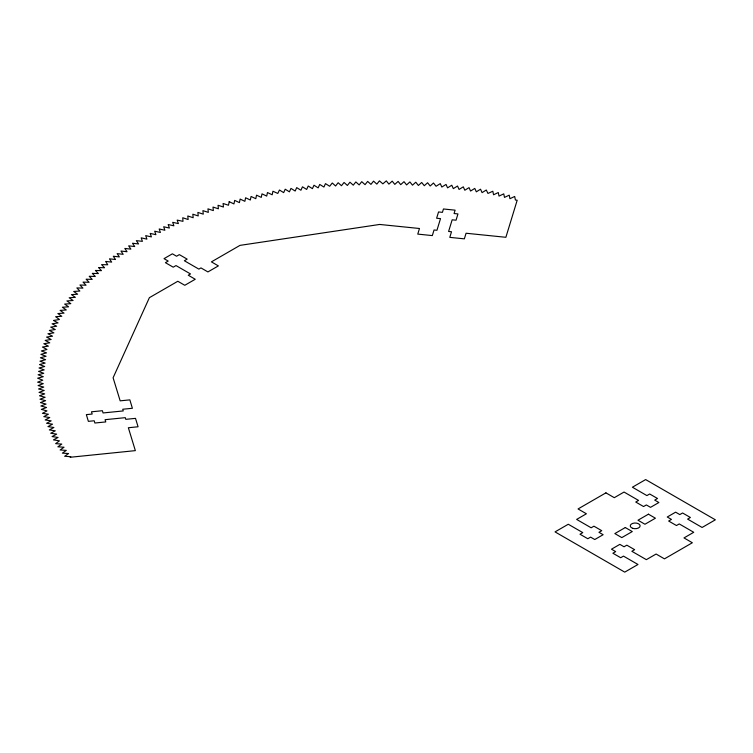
<?xml version="1.0" encoding="UTF-8"?>
<svg xmlns="http://www.w3.org/2000/svg" width="753" height="753" viewBox="0 0 753 753"><rect width="100%" height="100%" fill="white"/><g stroke="black" fill="none" stroke-linecap="round" stroke-linejoin="round"><path stroke-width="1.13" d="M229.213 201.691L228.488 205.24L223.086 203.489L223.443 207.028L218.041 205.277L218.398 208.807L212.995 207.056L213.353 210.595L207.95 208.845L208.317 212.374L202.915 210.633L203.272 214.163L197.87 212.412L198.227 215.942L192.824 214.2L193.182 217.73L187.779 215.979L188.146 219.509L182.744 217.768L182.988 221.335L177.171 220.102L178.386 223.603L172.682 222.314L173.887 225.825L168.183 224.535L169.387 228.046L163.683 226.757L164.888 230.258L159.184 228.968L160.398 232.479L154.685 231.19L155.899 234.691L150.195 233.402L151.4 236.913L145.696 235.623L146.901 239.134L141.197 237.844L142.402 241.346L136.331 240.649L138.561 243.944L132.49 243.247L134.721 246.542L128.65 245.845L130.881 249.139L124.81 248.434L127.041 251.737L120.969 251.031L123.2 254.326L117.129 253.629L119.36 256.924L113.289 256.227L115.52 259.521L109.449 258.825L111.679 262.119L105.608 261.423L107.745 264.774L101.561 264.632L104.592 267.757L98.474 267.541L101.495 270.666L95.377 270.459L98.408 273.574L92.29 273.367L95.32 276.483L89.202 276.276L92.224 279.401L86.106 279.194L89.136 282.309L83.018 282.102L86.049 285.218L79.931 285.011L82.952 288.135L76.834 287.928L79.865 291.044L73.719 291.467L77.606 294.197L71.45 294.621L75.338 297.35L69.191 297.774L73.079 300.513L66.923 300.927L70.81 303.666L64.664 304.08L68.551 306.819L62.395 307.233L66.283 309.972L60.136 310.396L64.024 313.126L57.868 313.549L61.765 316.279L55.609 316.702L59.449 319.507L53.482 320.477L58.037 322.905L52.108 323.799L56.654 326.228L50.724 327.122L55.27 329.541L49.34 330.435L53.887 332.864L47.957 333.758L52.512 336.186L46.582 337.08L51.129 339.509L45.199 340.403L49.745 342.822L43.815 343.716L48.371 346.145L42.441 347.039L46.987 349.467L41.359 350.964L46.526 352.875L40.897 354.362L46.055 356.273L40.436 357.769L45.594 359.68L39.965 361.176L45.133 363.087L39.504 364.574L44.672 366.485L39.043 367.982L44.201 369.892L38.582 371.389L43.74 373.29L38.111 374.787L43.279 376.698L37.65 378.194L42.799 380.18L37.65 382.166L43.279 383.663L38.111 385.574L43.74 387.07L38.582 388.972L44.201 390.468L39.043 392.379L44.672 393.875L39.504 395.786L45.133 397.283L39.965 399.184L45.594 400.681L40.436 402.591L46.055 404.088L40.897 405.999L46.526 407.495L41.359 409.397L46.987 410.893L42.441 413.322L48.371 414.216L43.815 416.644L49.745 417.539L45.199 419.958L51.129 420.852L46.582 423.28L52.512 424.174L47.957 426.603L53.887 427.497L49.34 429.925L55.27 430.82L50.724 433.239L56.654 434.133L52.108 436.561L58.037 437.455L53.482 439.884L59.449 440.853L55.609 443.658L61.765 444.082L57.868 446.811L64.024 447.235L60.136 449.974L66.283 450.388L62.395 453.127L68.551 453.541L64.664 456.28L70.81 456.695L70.133 457.269L135.352 450.633L128.358 427.742L138.072 426.772L135.502 418.367L125.798 419.336L125.28 417.661L105.081 419.685L105.759 421.925L94.878 423.017L94.2 420.776L88.374 421.36L86.35 414.63L92.177 414.046L91.508 411.806L102.38 410.714L103.057 412.955L123.257 410.931L122.739 409.246L132.387 408.277L129.855 399.871L120.169 400.841L113.101 377.771L149.376 297.689L177.812 281.264L184.786 285.293L195.243 279.259L188.269 275.231L190.5 273.941L176.004 265.574L173.218 267.183L165.406 262.675L168.192 261.065L164.013 258.656L172.381 253.817L176.56 256.236L179.346 254.627L187.158 259.136L184.363 260.745L198.867 269.113L200.957 267.908L207.922 271.927L218.379 265.894L211.414 261.875L239.991 245.374L379.672 224.45L419.477 228.498L417.764 234.108L432.326 235.585L434.039 229.985L436.947 230.277L440.514 218.624L436.627 218.229L438.547 211.951L442.425 212.346L443.451 208.976L455.104 210.162L454.078 213.532L457.956 213.927L456.045 220.205L452.158 219.81L448.6 231.463L451.508 231.764L449.795 237.364L464.356 238.842L466.069 233.242L505.875 237.299L517.189 200.232L515.41 200.016L514.685 196.458L509.941 198.707L509.216 195.159L504.482 197.399L503.757 193.85L499.013 196.091L498.288 192.542L493.554 194.782L492.829 191.234L487.963 193.446L486.287 190.01L482.08 192.636L480.536 189.21L476.329 191.836L474.785 188.41L470.578 191.036L469.034 187.619L464.827 190.245L463.283 186.819L459.076 189.445L457.532 186.019L453.325 188.645L451.781 185.229L447.574 187.855L446.03 184.429L441.823 187.055L440.279 183.628L436.072 186.255L433.483 183.007L430.179 185.991L427.591 182.744L424.287 185.718L421.689 182.471L418.386 185.454L415.797 182.207L412.493 185.182L409.896 181.934L406.592 184.918L404.003 181.671L400.7 184.654L398.111 181.407L394.798 184.381L392.209 181.134L388.906 184.118L386.317 180.871L382.872 183.845L379.437 180.871L376.848 184.118L373.544 181.134L370.947 184.381L367.643 181.407L365.054 184.654L361.751 181.671L359.153 184.918L355.849 181.934L353.261 185.182L349.957 182.207L347.368 185.454L344.055 182.471L341.467 185.718L338.163 182.744L335.574 185.991L332.271 183.007L329.673 186.255L325.475 183.628L323.922 187.055L319.724 184.429L318.171 187.855L313.973 185.229L312.42 188.645L308.222 186.019L306.669 189.445L302.471 186.819L300.918 190.245L296.72 187.619L295.167 191.036L290.969 188.41L289.416 191.836L285.218 189.21L283.665 192.636L279.467 190.01L277.791 193.446L272.925 191.234L272.2 194.782L267.456 192.542L266.731 196.091L261.997 193.85L261.272 197.399L256.528 195.159L255.804 198.707L251.069 196.458L250.344 200.016L245.6 197.766L244.876 201.324L240.141 199.074L239.416 202.623L234.672 200.383L233.948 203.931L229.213 201.691M605.92 492.857L578.04 508.953L586.399 513.781L576.647 519.419L591.143 527.787L593.929 526.178L601.741 530.686L598.946 532.296L603.134 534.705L594.766 539.534L590.587 537.124L587.801 538.734L579.989 534.225L582.775 532.616L568.28 524.248L555.036 531.891L624.736 572.129L637.979 564.486L623.484 556.119L620.698 557.728L612.886 553.22L615.681 551.61L611.492 549.191L619.86 544.363L624.039 546.782L626.825 545.172L634.638 549.681L631.852 551.29L646.347 559.658L656.108 554.029L664.466 558.858L692.346 542.753L683.988 537.924L693.739 532.296L679.244 523.928L676.458 525.538L668.655 521.029L671.441 519.419L667.252 517L675.62 512.172L679.799 514.591L682.595 512.981L690.397 517.49L687.611 519.099L702.107 527.467L715.35 519.815L645.65 479.576L632.407 487.219L646.902 495.596L649.688 493.987L657.501 498.495L654.715 500.105L658.894 502.515L650.526 507.343L646.347 504.934L643.561 506.543L635.748 502.035L638.544 500.425L624.039 492.048L614.288 497.686L605.92 492.857M625.301 527.542L614.843 533.585L621.809 537.604L632.266 531.571L625.301 527.542M648.437 514.186L637.979 520.219L644.954 524.248L655.411 518.205L648.437 514.186M632.727 528.324A4.932 2.843 0 0 0 640.125 525.858A4.932 2.843 0 0 0 632.727 523.391A4.932 2.843 0 0 0 632.727 528.324"/></g></svg>
